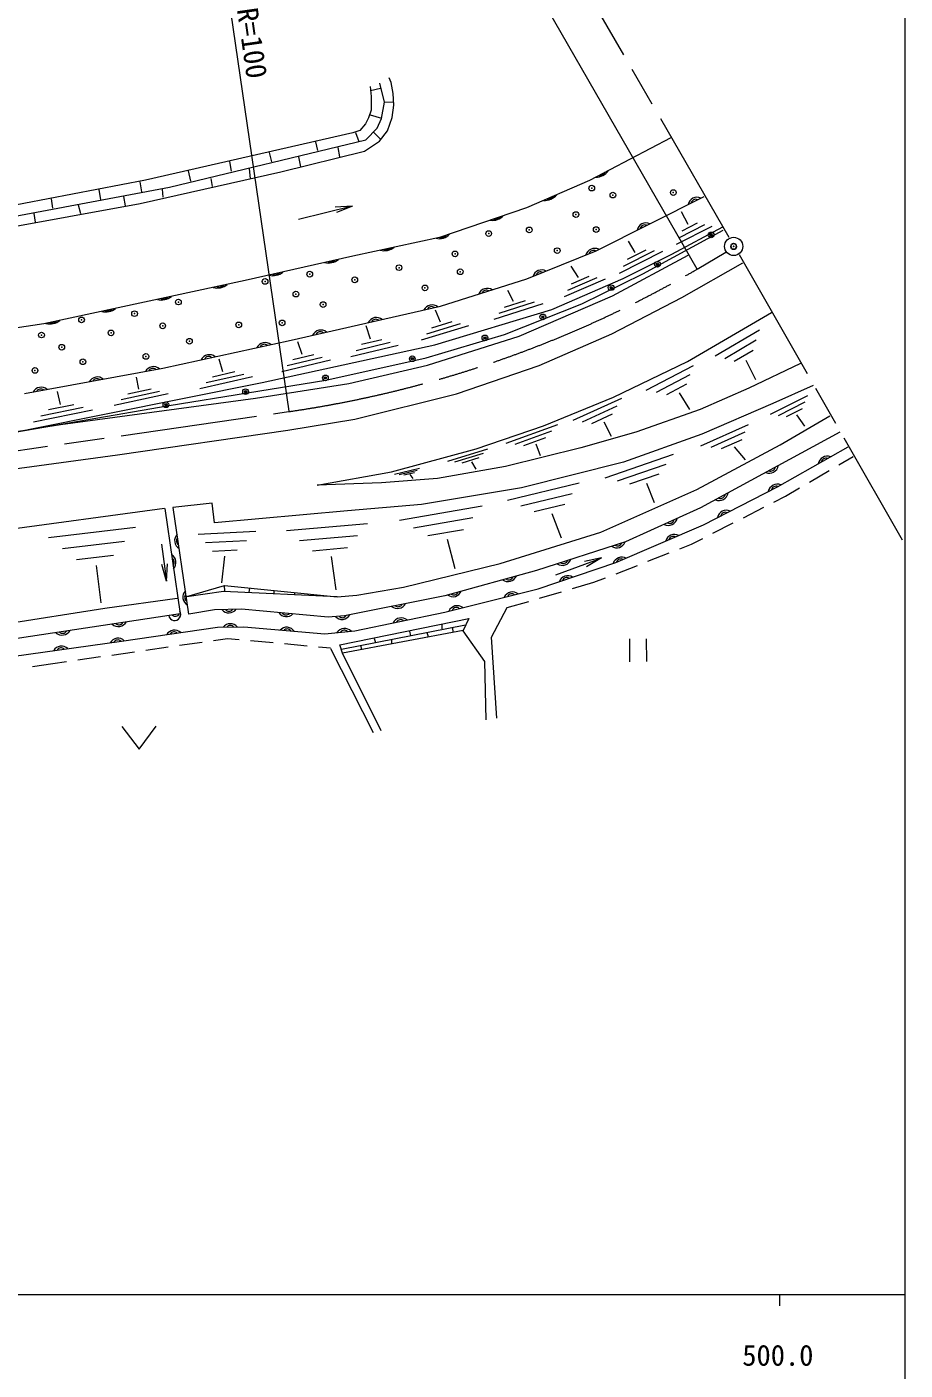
# Model space of a CAD drawing. Units: millimetres, scale not verified. Extents: x 40000 to 680000, y 20000 to 380000.
# Drawn here: x 502026 to 579000, y 198357 to 316098 of the extents above; entities that cross this region are included whole.
import ezdxf
from ezdxf.enums import TextEntityAlignment as Align

# ---------------------------------------------------------------- set-up
doc = ezdxf.new("R2010")
doc.units = ezdxf.units.MM
doc.header["$LTSCALE"] = 1000
doc.header["$PDMODE"] = 32
doc.header["$PDSIZE"] = 500
doc.linetypes.add('CHAIN', pattern=[18.5, 12, -1.5, 3.5, -1.5])
for name, color, linetype, lineweight in [('M-BGD', 7, 'Continuous', 13), ('M-BMK', 2, 'CHAIN', 13), ('M-BMK-SRVR', 3, 'Continuous', 13), ('M-TTL-BAND', 7, 'Continuous', 13)]:
    doc.layers.add(name, color=color, linetype=linetype, lineweight=lineweight)
doc.layers.add('M-OTRS', color=6, linetype='Continuous')
doc.styles.add('ＭＳ ゴシック', font='')
doc.styles.get('ＭＳ ゴシック').set_extended_font_data('MS Gothic')

# ---------------------------------------------------------------- blocks, each defined once
blk = doc.blocks.new('田')
at = {"color": 7, "linetype": 'Continuous', "lineweight": 13}
for p, q in [((-0.75, 1), (-0.75, -1)), ((0.75, -1), (0.75, 1))]:
    blk.add_line(p, q, dxfattribs=at)
blk = doc.blocks.new('畑')
at = {"color": 7, "linetype": 'Continuous', "lineweight": 13}
for p, q in [((-1.5, 1), (0, -1)), ((0, -1), (1.5, 1))]:
    blk.add_line(p, q, dxfattribs=at)

msp = doc.modelspace()

# ---------------------------------------------------------------- linework, layer by layer
at = {"layer": 'M-BGD'}
for p, q in [((532108, 310873), (532215, 310005)), ((533357, 309485), (532954, 311169)), ((533953, 311209), (533785, 311621)), ((534121, 310248), (533953, 311209)), ((532145, 310518), (533030, 310729)), ((532215, 310005), (532200, 308800)), ((534197, 309242), (534121, 310248)), ((532200, 308800), (531971, 308129)), ((533120, 308063), (533357, 309485)), ((533357, 309517), (534168, 309506)), ((534056, 308152), (534197, 309242)), ((531697, 307596), (531194, 307001)), ((531971, 308129), (531697, 307596)), ((532103, 308379), (533104, 308094)), ((532740, 307233), (533120, 308063)), ((533644, 306986), (534056, 308152)), ((530584, 306818), (512427, 302672)), ((514539, 302046), (531744, 306207)), ((531194, 307001), (530584, 306818)), ((530822, 306835), (531107, 306060)), ((531744, 306207), (532740, 307233)), ((532429, 306851), (533020, 306250)), ((532924, 306094), (533644, 306986)), ((558452, 306363), (551324, 302621)), ((523251, 305096), (523456, 304258)), ((524280, 303384), (531621, 305202)), ((527329, 306013), (527503, 305254)), ((529289, 305523), (529431, 304701)), ((531621, 305202), (532924, 306094)), ((519789, 304290), (519931, 303460)), ((525843, 304717), (526001, 303816)), ((512427, 302672), (499604, 300196)), ((511944, 300619), (524280, 303384)), ((516160, 303477), (516360, 302581)), ((518153, 302796), (518271, 302109)), ((521520, 303650), (521591, 302820)), ((551324, 302621), (545811, 300238)), ((498774, 299085), (514539, 302046)), ((508330, 301854), (508472, 300937)), ((511923, 302529), (512060, 301633)), ((513873, 301865), (513936, 301159)), ((497229, 297943), (511944, 300619)), ((504157, 301032), (504283, 300195)), ((506528, 300495), (506718, 299752)), ((510490, 301233), (510627, 300421)), ((525824, 299257), (530561, 300404)), ((530573, 300391), (529054, 300309)), ((530573, 300391), (529163, 299821)), ((551910, 296477), (561380, 301234)), ((502622, 299752), (502741, 298986)), ((545811, 300238), (538200, 297641)), ((559978, 298784), (559391, 299878)), ((556003, 294443), (563045, 298284)), ((558540, 296189), (563016, 298581)), ((562059, 298600), (558939, 297024)), ((561418, 298740), (559189, 297613)), ((560777, 298879), (559439, 298203)), ((538200, 297641), (530589, 296005)), ((555327, 296324), (554754, 297306)), ((530589, 296005), (521164, 293853)), ((545849, 294005), (551910, 296477)), ((553348, 292526), (559989, 296094)), ((557725, 296414), (553949, 294489)), ((554295, 294028), (558540, 296189)), ((556994, 296466), (554297, 295091)), ((556264, 296519), (554646, 295693)), ((550360, 294116), (549744, 295132)), ((550668, 291811), (556003, 294443)), ((559425, 292374), (564788, 295404)), ((521164, 293853), (503505, 290066)), ((538291, 291615), (545849, 294005)), ((548043, 291327), (554295, 294028)), ((552712, 293997), (549102, 292428)), ((551991, 294112), (549413, 292991)), ((551270, 294226), (549723, 293554)), ((545701, 292092), (543855, 291505)), ((544669, 292018), (544181, 293002)), ((545181, 288973), (553348, 292526)), ((553302, 289184), (559425, 292374)), ((525190, 288648), (538291, 291615)), ((537779, 288239), (548043, 291327)), ((538276, 290204), (537844, 291252)), ((547257, 291827), (542949, 290458)), ((546479, 291960), (543402, 290982)), ((543875, 289143), (550668, 291811)), ((559931, 286754), (567296, 291051)), ((503505, 290066), (494862, 288785)), ((532150, 288719), (531758, 289887)), ((540727, 289907), (536594, 288637)), ((539992, 290075), (537040, 289168)), ((539258, 290243), (537486, 289699)), ((513942, 286176), (525190, 288648)), ((526166, 287376), (525782, 288505)), ((533128, 288673), (531346, 288246)), ((537010, 287080), (543875, 289143)), ((537124, 286446), (545181, 288973)), ((546922, 286405), (553302, 289184)), ((562363, 287275), (566226, 289548)), ((563193, 287030), (565952, 288654)), ((522651, 284921), (537779, 288239)), ((527169, 287344), (525333, 286907)), ((534577, 288178), (530419, 287182)), ((533852, 288425), (530883, 287714)), ((564024, 286785), (565679, 287760)), ((501829, 283952), (513942, 286176)), ((519204, 285874), (518875, 286978)), ((528648, 286884), (524366, 285863)), ((527908, 287114), (524850, 286385)), ((528225, 285124), (537010, 287080)), ((530239, 284835), (537124, 286446)), ((539667, 283935), (546922, 286405)), ((553437, 283653), (559931, 286754)), ((556311, 284252), (560447, 286423)), ((565037, 286893), (565872, 285184)), ((569831, 286605), (565302, 284435)), ((511850, 284344), (511642, 285384)), ((514497, 282919), (528225, 285124)), ((521798, 285415), (517192, 284369)), ((521031, 285633), (517741, 284887)), ((520263, 285852), (518290, 285404)), ((557206, 284070), (560160, 285620)), ((502147, 280796), (522651, 284921)), ((504968, 282993), (504712, 284129)), ((514400, 283942), (509670, 282897)), ((513655, 284140), (510276, 283393)), ((512910, 284337), (510883, 283889)), ((522072, 283553), (530239, 284835)), ((530766, 281723), (539667, 283935)), ((558101, 283887), (559873, 284818)), ((559189, 284024), (560101, 282546)), ((565302, 284435), (561030, 282555)), ((567186, 282141), (570472, 283784)), ((570942, 284674), (567410, 283078)), ((490525, 278767), (514497, 282919)), ((506960, 282735), (503261, 281988)), ((506135, 282964), (503915, 282516)), ((504979, 281232), (522072, 283553)), ((547308, 281138), (553437, 283653)), ((549902, 281618), (554157, 283566)), ((550720, 281479), (553760, 282870)), ((567410, 283078), (561192, 280393)), ((567895, 282047), (570243, 283221)), ((568605, 281954), (570013, 282658)), ((507785, 282505), (502606, 281460)), ((524900, 280745), (530766, 281723)), ((551539, 281340), (553363, 282175)), ((552591, 281479), (553223, 280226)), ((561030, 282555), (555390, 280577)), ((568050, 279456), (572408, 282012)), ((569469, 282087), (570189, 281103)), ((491575, 279145), (504979, 281232)), ((509979, 278584), (524900, 280745)), ((541400, 279112), (547308, 281138)), ((544042, 279606), (548571, 281247)), ((544812, 279507), (548047, 280679)), ((555390, 280577), (550580, 279210)), ((561192, 280393), (554324, 277943)), ((573267, 280567), (561078, 273928)), ((561082, 279377), (565265, 281245)), ((562000, 279260), (564988, 280594)), ((533978, 277110), (541400, 279112)), ((538918, 278024), (542421, 279101)), ((550580, 279210), (543988, 277574)), ((545582, 279408), (547523, 280112)), ((546634, 279538), (547002, 278538)), ((560743, 275556), (568050, 279456)), ((562918, 279143), (564710, 279943)), ((564027, 279287), (564988, 278134)), ((567825, 275794), (573994, 279275)), ((497527, 276886), (509979, 278584)), ((539544, 277960), (542047, 278729)), ((540171, 277896), (541673, 278357)), ((541006, 277981), (541385, 277328)), ((554324, 277943), (545363, 275697)), ((552712, 276576), (558687, 278630)), ((573202, 277716), (574454, 278452)), ((527483, 275938), (533978, 277110)), ((534245, 276901), (536449, 277431)), ((534649, 276861), (536224, 277240)), ((535054, 276822), (535999, 277049)), ((535586, 276858), (535855, 276512)), ((543988, 277574), (538006, 276524)), ((553798, 276306), (558066, 277773)), ((554883, 276035), (557444, 276915)), ((570616, 276197), (572340, 277210)), ((533099, 276133), (527483, 275938)), ((538006, 276524), (533099, 276133)), ((545363, 275697), (536623, 274232)), ((544160, 274602), (550434, 276134)), ((552339, 271820), (560743, 275556)), ((556318, 276099), (557015, 274406)), ((561342, 272462), (567825, 275794)), ((568502, 274955), (569753, 275690)), ((518263, 274354), (514814, 273979)), ((518482, 272621), (518263, 274354)), ((545328, 274105), (549810, 275199)), ((567498, 274442), (568502, 274955)), ((514082, 273881), (487643, 270298)), ((514114, 273876), (515456, 264647)), ((516213, 264622), (514846, 273973)), ((530128, 273671), (518482, 272621)), ((536623, 274232), (530128, 273671)), ((534674, 272853), (541919, 274122)), ((546497, 273608), (549186, 274264)), ((548023, 273458), (548839, 271309)), ((561078, 273928), (554486, 270962)), ((564827, 273077), (566608, 273987)), ((503918, 271337), (511537, 272234)), ((524773, 271946), (531868, 272581)), ((535925, 272178), (541100, 273085)), ((537177, 271503), (540281, 272047)), ((553652, 269147), (561342, 272462)), ((562156, 271711), (563937, 272622)), ((505143, 270377), (510584, 271017)), ((517037, 271626), (522079, 271887)), ((517673, 270891), (521274, 271077)), ((525922, 271064), (530991, 271518)), ((538873, 271204), (539521, 268635)), ((543494, 269074), (552339, 271820)), ((554486, 270962), (546685, 268435)), ((560262, 270743), (561265, 271256)), ((506367, 269417), (509632, 269801)), ((513819, 270750), (514258, 267503)), ((518309, 270156), (520470, 270268)), ((519334, 269697), (519082, 267380)), ((527072, 270182), (530113, 270455)), ((528683, 269670), (529091, 266753)), ((556461, 269259), (558324, 269986)), ((559255, 270350), (560262, 270743)), ((508090, 268883), (508498, 265618)), ((514259, 267505), (513844, 268968)), ((514259, 267505), (514341, 269024)), ((535034, 266986), (543494, 269074)), ((546840, 266840), (553652, 269147)), ((548387, 268065), (552367, 269530)), ((552380, 269553), (550895, 269226)), ((552380, 269553), (551081, 268762)), ((553667, 268167), (555530, 268895)), ((546685, 268435), (538665, 266238)), ((549849, 266862), (551729, 267411)), ((551729, 267411), (552735, 267804)), ((516053, 266179), (519357, 267140)), ((519260, 266602), (516053, 266147)), ((529221, 266147), (519260, 266602)), ((519317, 267104), (519350, 266659)), ((519357, 267140), (529221, 266147)), ((521525, 266866), (521489, 266548)), ((523681, 266649), (523674, 266425)), ((525472, 266496), (525477, 266361)), ((529207, 266144), (530933, 266290)), ((538665, 266238), (529876, 264480)), ((530933, 266290), (535034, 266986)), ((538655, 264807), (546840, 266840)), ((546969, 266022), (548889, 266582)), ((499951, 263743), (508851, 265134)), ((508851, 265134), (515186, 266013)), ((518484, 265005), (516213, 264622)), ((520828, 265054), (518484, 265005)), ((528429, 264370), (520828, 265054)), ((542758, 262597), (544125, 265209)), ((544129, 265193), (546009, 265742)), ((515456, 264647), (490907, 260929)), ((529876, 264480), (528429, 264370)), ((529469, 261928), (540768, 264241)), ((530763, 263159), (538655, 264807)), ((540768, 264241), (540257, 263176)), ((510323, 262258), (518728, 263467)), ((518728, 263467), (521027, 263501)), ((521027, 263501), (528126, 262891)), ((528126, 262891), (530763, 263159)), ((529612, 261553), (540460, 263690)), ((540257, 263176), (529701, 261212)), ((535564, 263141), (535649, 262729)), ((537216, 262610), (537112, 263013)), ((538390, 263694), (538404, 263325)), ((539327, 263439), (539370, 263027)), ((542172, 260473), (540267, 263158)), ((543222, 255492), (542758, 262597)), ((498512, 260610), (510323, 262258)), ((514418, 261719), (512438, 261435)), ((517387, 262145), (515408, 261861)), ((519597, 262463), (518377, 262287)), ((520628, 262369), (519597, 262463)), ((523615, 262097), (521624, 262278)), ((526603, 261825), (524611, 262006)), ((528629, 261641), (527599, 261734)), ((528646, 261621), (532383, 254238)), ((529696, 261209), (529469, 261928)), ((531289, 261848), (531332, 261578)), ((532454, 262487), (532567, 262132)), ((533973, 262388), (533988, 262090)), ((504289, 260265), (502511, 260012)), ((505509, 260440), (504289, 260265)), ((508479, 260867), (506499, 260582)), ((511448, 261293), (509468, 261009)), ((533075, 254398), (529688, 261198)), ((542294, 255345), (542172, 260473))]:
    msp.add_line(p, q, dxfattribs=at)
for centre, radius in [((561996, 297859), 100), ((561996, 297859), 60), ((557286, 295287), 100), ((557286, 295287), 60), ((553234, 293240), 100), ((553234, 293240), 60), ((547248, 290672), 100), ((547248, 290672), 60), ((542174, 288838), 100), ((542174, 288838), 60), ((535807, 287004), 100), ((535807, 287004), 60), ((528196, 285333), 100), ((528196, 285333), 60), ((521190, 284123), 100), ((521190, 284123), 60), ((514211, 282977), 100), ((514211, 282977), 60)]:
    msp.add_circle(centre, radius, dxfattribs=at)
for centre, radius, start, end in [((551867, 304292), 1377, 270.70987, 324.69281), ((552152, 303748), 688, 270.70987, 324.69281), ((547402, 302262), 1377, 266.38534, 320.36827), ((547646, 301699), 688, 266.38534, 320.36827), ((560756, 300360), 801, 65.39372, 167.95774), ((560644, 300584), 400, 65.39372, 167.95774), ((542825, 300515), 1377, 261.84415, 315.82708), ((543023, 299935), 688, 261.84415, 315.82708), ((538199, 298682), 1151, 254.29492, 319.94943), ((556288, 298115), 801, 65.39372, 167.95774), ((556176, 298339), 400, 65.39372, 167.95774), ((533352, 297854), 1377, 255.13985, 309.12279), ((533481, 297254), 688, 255.13985, 309.12279), ((538330, 298209), 586, 256.5001, 321.01632), ((528454, 296776), 1377, 255.86886, 309.85179), ((528591, 296178), 688, 255.86886, 309.85179), ((551796, 295847), 833, 64.57606, 161.75703), ((551679, 296111), 400, 60.90632, 163.47035), ((523579, 295664), 1377, 255.86886, 309.85179), ((523716, 295065), 688, 255.86886, 309.85179), ((547144, 293991), 801, 60.90632, 163.47035), ((547049, 294223), 400, 60.90632, 163.47035), ((518714, 294583), 1377, 255.11511, 309.09804), ((518843, 293983), 688, 255.11511, 309.09804), ((542371, 292379), 801, 56.26349, 158.82751), ((513825, 293534), 1377, 255.11511, 309.09804), ((513954, 292934), 688, 255.11511, 309.09804), ((542295, 292618), 400, 56.26349, 158.82751), ((508937, 292486), 1377, 255.11511, 309.09804), ((509065, 291886), 688, 255.11511, 309.09804), ((537544, 290932), 801, 51.47552, 154.03954), ((537489, 291176), 400, 51.47552, 154.03954), ((504048, 291437), 1377, 255.11511, 309.09804), ((504177, 290837), 688, 255.11511, 309.09804), ((532667, 289828), 801, 51.47552, 154.03954), ((532612, 290072), 400, 51.47552, 154.03954), ((527791, 288724), 801, 51.47552, 154.03954), ((527735, 288968), 400, 51.47552, 154.03954), ((518024, 286561), 801, 51.1134, 153.67742), ((522908, 287634), 801, 51.1134, 153.67742), ((522854, 287879), 400, 51.1134, 153.67742), ((513117, 285516), 801, 49.1257, 151.68972), ((513072, 285762), 400, 49.1257, 151.68972), ((517970, 286805), 400, 51.1134, 153.67742), ((508200, 284612), 801, 49.1257, 151.68972), ((508154, 284859), 400, 49.1257, 151.68972), ((503282, 283709), 801, 49.1257, 151.68972), ((503237, 283955), 400, 49.1257, 151.68972), ((572168, 277669), 801, 68.14986, 170.71388), ((572044, 277887), 400, 68.14986, 170.71388), ((567092, 277775), 801, 247.29292, 349.85695), ((567212, 277555), 400, 247.29292, 349.85695), ((567804, 275198), 818, 67.94017, 167.64665), ((567680, 275429), 406, 66.89902, 167.63414), ((562701, 275383), 801, 247.29292, 349.85695), ((562821, 275163), 400, 247.29292, 349.85695), ((563344, 272927), 801, 65.92679, 168.49081), ((563229, 273150), 400, 65.92679, 168.49081), ((558247, 273204), 801, 242.94573, 345.50976), ((558350, 272975), 400, 242.94573, 345.50976), ((515777, 271069), 801, 137.03649, 239.60052), ((515529, 271032), 400, 137.03649, 239.60052), ((553713, 271238), 801, 236.66739, 339.23141), ((553790, 271000), 400, 236.66739, 339.23141), ((558779, 270811), 801, 62.03173, 164.59575), ((558680, 271041), 400, 62.03173, 164.59575), ((514296, 269142), 801, 316.99658, 59.5606), ((514544, 269178), 400, 316.99658, 59.5606), ((548956, 269697), 801, 236.66739, 339.23141), ((549034, 269459), 400, 236.66739, 339.23141), ((554195, 268792), 833, 63.79279, 160.93575), ((554088, 269062), 400, 62.03173, 164.59575), ((544190, 268271), 801, 234.0395, 336.60352), ((544256, 268029), 400, 234.0395, 336.60352), ((549424, 267186), 801, 57.42973, 159.99375), ((549344, 267424), 400, 57.42973, 159.99375), ((516501, 266121), 801, 137.03649, 239.60052), ((516253, 266085), 400, 137.03649, 239.60052), ((539367, 266950), 801, 234.0395, 336.60352), ((539433, 266708), 400, 234.0395, 336.60352), ((544592, 265765), 801, 52.66372, 155.22774), ((544531, 266009), 400, 52.66372, 155.22774), ((519729, 265532), 801, 219.91148, 322.4755), ((519734, 265281), 400, 219.91148, 322.4755), ((534512, 265918), 801, 230.02792, 332.59194), ((534562, 265673), 400, 230.02792, 332.59194), ((539739, 264560), 801, 52.66372, 155.22774), ((539679, 264804), 400, 52.66372, 155.22774), ((510057, 264336), 801, 227.32815, 329.89217), ((510095, 264088), 400, 227.32815, 329.89217), ((514978, 264595), 530, 190.86384, 33.0664), ((515038, 264837), 400, 227.32815, 329.89217), ((519865, 262983), 801, 39.5799, 142.14392), ((524768, 265202), 801, 213.57887, 316.1429), ((524746, 264953), 400, 213.57887, 316.1429), ((529651, 264908), 750, 220.63706, 333.10642), ((529682, 264689), 379, 220.3877, 331.44715), ((534834, 263498), 801, 50.51282, 153.07684), ((534783, 263743), 400, 50.51282, 153.07684), ((505114, 263587), 801, 227.32815, 329.89217), ((505151, 263340), 400, 227.32815, 329.89217), ((514968, 262420), 801, 46.90051, 149.46453), ((514933, 262668), 400, 46.90051, 149.46453), ((519861, 263233), 400, 39.5799, 142.14392), ((524800, 262674), 801, 33.80353, 136.36755), ((524822, 262923), 400, 33.80353, 136.36755), ((529873, 262565), 801, 44.53361, 147.09764), ((529848, 262814), 400, 44.53361, 147.09764), ((505065, 261018), 801, 46.66146, 149.22548), ((505030, 261267), 400, 46.66146, 149.22548), ((510018, 261708), 803, 46.84966, 149.13139), ((509982, 261958), 400, 46.66146, 149.22548)]:
    msp.add_arc(centre, radius, start, end, dxfattribs=at)
for p in [(551535, 301962), (553384, 301357), (558684, 301571), (550148, 299650), (542501, 297979), (546058, 298299), (551926, 298334), (561996, 297859), (548512, 296485), (539549, 296200), (557286, 295287), (526816, 294422), (534641, 294991), (540011, 294635), (522904, 293782), (530764, 293924), (536917, 293213), (553234, 293240), (515305, 291980), (525607, 292679), (527990, 291754), (511463, 290960), (547248, 290672), (506816, 290415), (513929, 289893), (520592, 289976), (524398, 290154), (503307, 289087), (509401, 289277), (516277, 288542), (542174, 288838), (505085, 288020), (512459, 287214), (502738, 285981), (506935, 286740), (535807, 287004), (528196, 285333), (521190, 284123), (514211, 282977)]:
    msp.add_point(p, dxfattribs=at)
at = {"layer": 'M-BMK'}
for p, q in [((563580, 297629), (539668, 339082)), ((560762, 294856), (563272, 296353)), ((564467, 296142), (578728, 271138)), ((491968, 277626), (524950, 282371))]:
    msp.add_line(p, q, dxfattribs=at)
msp.add_arc((510692, 380866), 99525, 278.25319, 300.20155, dxfattribs=at)
at = {"layer": 'M-BMK-SRVR'}
for p, q in [((560760, 294868), (542427, 326782)), ((519687, 318699), (524984, 282410))]:
    msp.add_line(p, q, dxfattribs=at)
msp.add_circle((563972, 296853), 800, dxfattribs=at)
at = {"layer": 'M-OTRS'}
msp.add_point((563972, 296853), dxfattribs=at)
at = {"layer": 'M-TTL-BAND'}
for p, q in [((579000, 20000), (579000, 370000)), ((40000, 205000), (579000, 205000)), ((568000, 205000), (568000, 204000))]:
    msp.add_line(p, q, dxfattribs=at)

# ---------------------------------------------------------------- block references
at = {"layer": 'M-BGD', "xscale": 1000, "yscale": 1000, "rotation": 0.65231}
for name, p in [('田', (555591, 261459)), ('畑', (511867, 253796))]:
    msp.add_blockref(name, p, dxfattribs=at)

# ---------------------------------------------------------------- texts
at = {"layer": 'M-BMK-SRVR', "style": 'ＭＳ ゴシック'}
msp.add_text('R=100', height=1833, rotation=278.13, dxfattribs=at).set_placement((519886, 317561), align=Align.BOTTOM_LEFT)
at = {"layer": 'M-TTL-BAND', "style": 'ＭＳ ゴシック'}
msp.add_text('500.0', height=1833, dxfattribs=at).set_placement((567844, 198195), align=Align.BOTTOM_CENTER)

doc.saveas('drawing.dxf')
